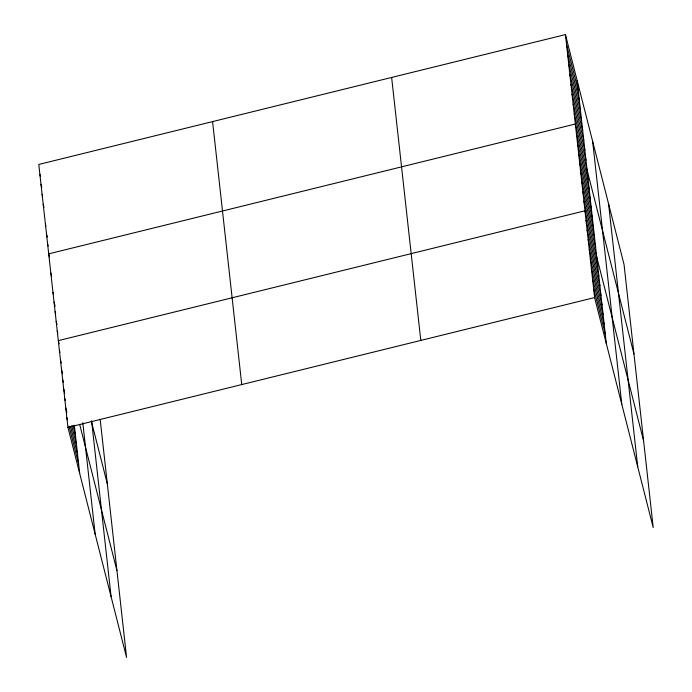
<?xml version="1.0" encoding="UTF-8"?>
<svg xmlns="http://www.w3.org/2000/svg" width="692" height="692" viewBox="0 0 692 692"><rect width="100%" height="100%" fill="white"/><g stroke="black" fill="none" stroke-linecap="round" stroke-linejoin="round"><path stroke-width="1.04" d="M565.433 34.6L594.592 297.577L653.213 527.555L624.054 264.578L565.433 34.6L38.787 164.445L67.946 427.422L126.567 657.4L100.167 419.257M67.946 427.422L594.592 297.577M566.532 44.539L578.261 90.548M567.639 54.469L579.368 100.478M568.737 64.408L580.467 110.417M569.836 74.338L581.565 120.347M570.943 84.277L582.673 130.286M572.042 94.207L583.771 140.216M573.14 104.146L584.87 150.155M574.248 114.076L585.977 160.086M633.967 353.993L575.346 124.015L48.7 253.852L49.504 256.992M576.419 133.651L588.148 179.669M577.483 143.296L589.212 189.305M578.555 152.941L590.285 198.95M579.628 162.585L591.349 208.595M580.692 172.221L592.421 218.24M581.764 181.866L593.494 227.876M582.828 191.511L594.558 237.52M583.901 201.156L595.63 247.165M643.586 440.778L584.965 210.792L58.327 340.637L59.123 343.777M586.038 220.437L597.767 266.446M587.11 230.081L598.839 276.091M588.174 239.726L599.903 285.735M589.247 249.362L600.976 295.38M590.311 259.007L602.04 305.016M591.383 268.652L603.113 314.661M592.456 278.296L604.177 324.306M593.52 287.933L605.249 333.951M39.894 174.375L40.421 176.469M40.992 184.314L41.788 187.445M42.091 194.244L42.627 196.338M43.198 204.183L43.994 207.315M45.395 224.052L45.931 226.146M46.502 233.982L47.298 237.122M47.601 243.921L48.137 246.015M91.318 421.039L107.321 483.838M50.836 273.141L51.641 276.281M52.981 292.422L53.509 294.515M54.045 302.067L55.109 306.253M55.118 311.711L55.645 313.805M56.182 321.356L56.986 324.487M57.254 330.992L57.791 333.086M79.658 424.334L116.948 570.615M59.391 350.282L59.927 352.375M60.464 359.927L61.259 363.058M61.527 369.563L62.6 373.749M62.6 379.207L63.396 382.347M63.673 388.852L64.737 393.03M72.997 425.45L75.393 434.861M64.737 398.497L65.273 400.582M71.665 425.684L76.466 444.506M65.809 408.133L66.873 412.32M70.601 426.955L77.539 454.151M66.873 417.778L67.409 419.871M69.01 426.142L78.603 463.787M608.579 203.872L637.739 466.849M592.637 141.324L621.797 404.301M577.163 80.609L606.322 343.587M391.637 77.452L420.797 340.429M212.582 121.593L241.742 384.57M91.629 421.134L111.092 596.694M82.798 422.717L95.15 534.138M74.329 425.217L79.675 473.432"/></g></svg>
